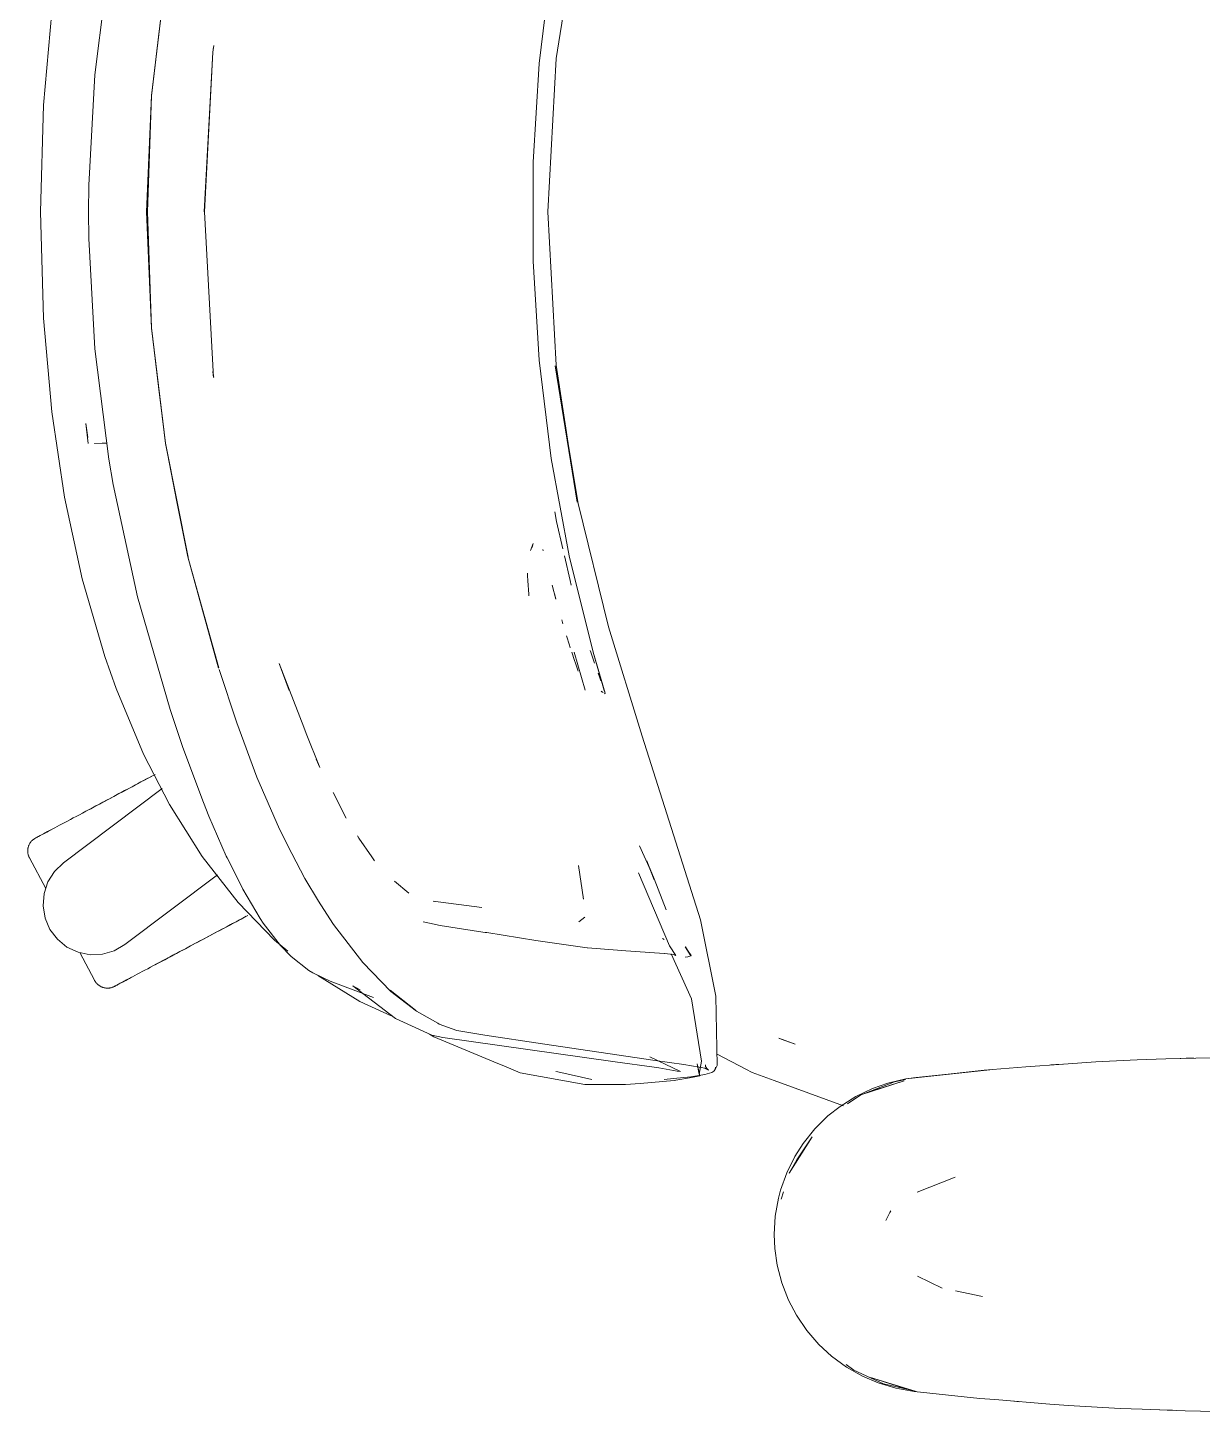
# Model space of a CAD drawing. Header units: millimetres. Extents: x 79795 to 317870, y -36033 to 97293.
# Drawn here: x 198849.5 to 199171, y 12505.4 to 12884.1 of the extents above; entities that cross this region are included whole.
import ezdxf

# ---------------------------------------------------------------- set-up
doc = ezdxf.new("R2010")
doc.units = ezdxf.units.MM
doc.header["$MEASUREMENT"] = 0
doc.layers.add('G-IMPT', color=8, linetype='CONTINUOUS', lineweight=9)
doc.layers.add('I-FURN', color=8, linetype='CONTINUOUS', lineweight=9)

msp = doc.modelspace()

# ---------------------------------------------------------------- linework, layer by layer
at = {"layer": 'G-IMPT'}
for p, q in [((199000.14, 12913.64), (198994.15, 12875.72)), ((198867.83, 12871.25), (198871.65, 12901.42)), ((198992.75, 12901.29), (198989.45, 12874.37)), ((198883.36, 12865.55), (198887.18, 12897.15)), ((198883.4, 12865.51), (198887.18, 12897.07)), ((198887.18, 12897.07), (198885.24, 12881.59)), ((198856.09, 12888.45), (198853.83, 12862.88)), ((198883.4, 12865.51), (198885.24, 12881.59)), ((198900.12, 12877.46), (198900.38, 12879.24)), ((198900.12, 12877.46), (198900.36, 12878.77)), ((198900.4, 12879.01), (198900.36, 12878.77)), ((198897.8, 12833.74), (198900.12, 12877.46)), ((198897.85, 12833.74), (198900.12, 12877.46)), ((198987.8, 12847.3), (198989.45, 12874.37)), ((198994.15, 12875.72), (198991.79, 12833.74)), ((198866.22, 12841.05), (198867.83, 12871.25)), ((198853.83, 12862.88), (198852.98, 12833.74)), ((198883.36, 12865.55), (198882.02, 12833.74)), ((198883.4, 12865.51), (198882.25, 12833.74)), ((198882.72, 12850.62), (198883.4, 12865.51)), ((198882.72, 12850.62), (198882.25, 12833.74)), ((198987.8, 12847.3), (198987.8, 12820.18)), ((198866.22, 12841.05), (198866.12, 12833.74)), ((198852.98, 12833.74), (198853.83, 12804.6)), ((198866.22, 12826.42), (198866.12, 12833.74)), ((198882.02, 12833.74), (198883.36, 12801.92)), ((198883.4, 12801.96), (198882.25, 12833.74)), ((198882.72, 12816.85), (198882.25, 12833.74)), ((198897.85, 12833.74), (198900.35, 12788.4)), ((198994.15, 12791.75), (198991.79, 12833.74)), ((198866.22, 12826.42), (198867.83, 12796.22)), ((198987.8, 12820.18), (198989.45, 12793.11)), ((198883.4, 12801.96), (198882.72, 12816.85)), ((198853.83, 12804.6), (198856.09, 12779.02)), ((198883.36, 12801.92), (198887.18, 12770.33)), ((198885.24, 12785.88), (198883.4, 12801.96)), ((198883.4, 12801.96), (198887.18, 12770.41)), ((198867.83, 12796.22), (198871.65, 12766.05)), ((198992.75, 12766.19), (198989.45, 12793.11)), ((199000.14, 12753.84), (198993.88, 12791.58)), ((198993.88, 12791.58), (198999.88, 12754.21)), ((198994.15, 12791.75), (198999.88, 12754.21)), ((198900.35, 12788.4), (198900.12, 12790.01)), ((198900.12, 12790.01), (198900.36, 12788.7)), ((198900.4, 12788.46), (198900.36, 12788.7)), ((198885.24, 12785.88), (198887.18, 12770.41)), ((198856.09, 12779.02), (198859.59, 12755.61)), ((198866, 12770.32), (198865.35, 12775.74)), ((198865.92, 12771.97), (198865.35, 12775.74)), ((198867.76, 12770.29), (198869.85, 12770.37)), ((198867.76, 12770.29), (198867.87, 12770.29)), ((198871.1, 12770.41), (198869.85, 12770.37)), ((198887.18, 12770.41), (198890.28, 12754.3)), ((198887.18, 12770.41), (198893.4, 12739.16)), ((198893.4, 12739.16), (198887.18, 12770.33)), ((198871.65, 12766.05), (198872.83, 12759.13)), ((198997.68, 12739.52), (198992.75, 12766.19)), ((198872.83, 12759.13), (198879.5, 12728.34)), ((198864.4, 12733.24), (198859.59, 12755.61)), ((198893.35, 12739.28), (198890.28, 12754.3)), ((199008.45, 12720.15), (199000.14, 12753.84)), ((198993.73, 12751.56), (198994.2, 12748.93)), ((198994.2, 12748.93), (198995.9, 12741.51)), ((198987.79, 12742.92), (198987.11, 12740.98)), ((198987.79, 12742.92), (198987.58, 12741.88)), ((198898.01, 12722.03), (198893.35, 12739.28)), ((198893.35, 12739.28), (198901.78, 12708.87)), ((198893.35, 12739.28), (198901.74, 12708.78)), ((198990.46, 12741.32), (198990.6, 12740.91)), ((198996.36, 12739.53), (198997.91, 12732.78)), ((198997.68, 12739.52), (199004.23, 12713.2)), ((198986.25, 12734.83), (198986.26, 12734.13)), ((198986.36, 12732.76), (198986.26, 12734.13)), ((198870.57, 12712), (198864.4, 12733.24)), ((198986.36, 12732.76), (198986.63, 12729.05)), ((198994.05, 12727.7), (198993.06, 12731.56)), ((198997.91, 12732.78), (198998.25, 12731.5)), ((198888.44, 12697.51), (198879.5, 12728.34)), ((198986.63, 12729.05), (198986.67, 12728.57)), ((198994.05, 12727.7), (198993.66, 12729.23)), ((198898.01, 12722.03), (198901.78, 12708.87)), ((198995.97, 12720.91), (198995.63, 12722.03)), ((199008.45, 12720.15), (199017.64, 12690.18)), ((198997.74, 12715.12), (198996.96, 12717.62)), ((198997.99, 12714.34), (198997.74, 12715.12)), ((198873.65, 12703.26), (198870.57, 12712)), ((198999.14, 12710.9), (198998.37, 12713.21)), ((198999.03, 12713.21), (199002.07, 12702.78)), ((199003.6, 12713.2), (199003.45, 12713.66)), ((199003.6, 12713.2), (199004.33, 12710.98)), ((199004.23, 12713.2), (199007.49, 12701.98)), ((199004.23, 12713.2), (199007.29, 12702.67)), ((199004.23, 12713.2), (199007.34, 12702.38)), ((198906.75, 12693.86), (198901.86, 12708.43)), ((198918.34, 12710.12), (198921.06, 12702.69)), ((198918.34, 12710.12), (198925.05, 12692.67)), ((198999.14, 12710.9), (198999.39, 12710.18)), ((199000.16, 12708.02), (198999.39, 12710.18)), ((199004.62, 12710.17), (199004.33, 12710.98)), ((199005.6, 12707.42), (199005.95, 12706.45)), ((199005.95, 12706.45), (199006.35, 12705.38)), ((198873.65, 12703.26), (198881.17, 12685.29)), ((199006.4, 12702.52), (199007.02, 12702.13)), ((199006.4, 12702.52), (199006.62, 12702.37)), ((199007.29, 12702.67), (199007.34, 12702.38)), ((199007.49, 12701.98), (199007.36, 12701.74)), ((198888.44, 12697.51), (198889.63, 12693.91)), ((198891.98, 12687.09), (198889.63, 12693.91)), ((198906.75, 12693.86), (198912.2, 12678.98)), ((198925.05, 12692.67), (198925.71, 12690.95)), ((198925.71, 12690.95), (198929.44, 12681.62)), ((199017.64, 12690.18), (199033.63, 12639.93)), ((198881.17, 12685.29), (198888.26, 12671.51)), ((198891.98, 12687.09), (198897.58, 12672.01)), ((198929.44, 12681.62), (198928.44, 12683.86)), ((198912.2, 12678.98), (198918.38, 12664.76)), ((198936.61, 12667.78), (198933.07, 12674.75)), ((198888.26, 12671.51), (198897.23, 12657.22)), ((198899.06, 12668.33), (198897.58, 12672.01)), ((198903.83, 12657.38), (198899.06, 12668.33)), ((198921.77, 12658.03), (198918.38, 12664.76)), ((198940.14, 12662.31), (198939.75, 12662.89)), ((198943.63, 12657.18), (198940.14, 12662.31)), ((199019.92, 12653.5), (199016.88, 12660.21)), ((198897.23, 12657.22), (198907.04, 12644.62)), ((198903.83, 12657.38), (198904.05, 12656.93)), ((198908.05, 12648.92), (198904.05, 12656.93)), ((198921.77, 12658.03), (198925.34, 12651.24)), ((198943.63, 12657.18), (198944.38, 12656.07)), ((199001.6, 12645.59), (199000.2, 12654.75)), ((199020.95, 12650.91), (199018.93, 12656.03)), ((199020.95, 12651.12), (199018.93, 12656.02)), ((199018.93, 12656.02), (199020.95, 12650.91)), ((198929.11, 12645.01), (198925.34, 12651.24)), ((199025.09, 12632.78), (199016.65, 12652.76)), ((199020.95, 12651.12), (199024.2, 12642.65)), ((198908.05, 12648.92), (198908.35, 12648.32)), ((198908.35, 12648.32), (198913.09, 12640.32)), ((198949.91, 12650.54), (198953.81, 12647.21)), ((198917, 12634.32), (198907.04, 12644.62)), ((198929.11, 12645.01), (198932.99, 12638.92)), ((198973.76, 12643.26), (198960.41, 12645.04)), ((198960.41, 12645.04), (198960.88, 12644.9)), ((199001.6, 12645.59), (199001.55, 12645.94)), ((198913.95, 12639.03), (198913.09, 12640.32)), ((199001.95, 12640.64), (199000.31, 12639.36)), ((199037.82, 12618.98), (199033.63, 12639.93)), ((198918.67, 12632.9), (198913.95, 12639.03)), ((198932.99, 12638.92), (198933.16, 12638.66)), ((198941.18, 12628.22), (198933.16, 12638.66)), ((198957.72, 12639.34), (198959.89, 12638.88)), ((198959.89, 12638.88), (198961.87, 12638.46)), ((198962.34, 12638.39), (198961.87, 12638.46)), ((198974.06, 12636.58), (198962.34, 12638.39)), ((198974.06, 12636.58), (198974.67, 12636.49)), ((198975.18, 12636.41), (198974.67, 12636.49)), ((198988.54, 12634.29), (198975.18, 12636.41)), ((198917, 12634.32), (198920.67, 12631.32)), ((198921.56, 12629.88), (198918.67, 12632.9)), ((198988.54, 12634.29), (199002.61, 12632.26)), ((199002.69, 12632.25), (199002.61, 12632.26)), ((199002.69, 12632.25), (199010.93, 12631.63)), ((199023.63, 12634.5), (199023.2, 12634.77)), ((199026.85, 12630.11), (199025.09, 12632.78)), ((199031.05, 12630.11), (199029.46, 12632.57)), ((199029.46, 12632.57), (199030.99, 12630.09)), ((199030.99, 12630.09), (199029.5, 12632.56)), ((198926.42, 12626.02), (198921.56, 12629.88)), ((198941.18, 12628.22), (198948.91, 12620.32)), ((199010.93, 12631.63), (199011.92, 12631.56)), ((199011.92, 12631.56), (199019.78, 12631)), ((199019.78, 12631), (199023.65, 12630.7)), ((199023.73, 12630.7), (199023.65, 12630.7)), ((199023.73, 12630.7), (199026.11, 12630.4)), ((199031.19, 12618.28), (199025.58, 12630.63)), ((199026.13, 12630.4), (199026.11, 12630.4)), ((199026.13, 12630.4), (199026.85, 12630.11)), ((199029.44, 12629.73), (199030.12, 12629.81)), ((199030.12, 12629.81), (199030.99, 12630.09)), ((199031.05, 12630.11), (199030.99, 12630.09)), ((198926.42, 12626.02), (198927.56, 12625.4)), ((198927.56, 12625.4), (198930, 12624.23)), ((198940.37, 12617.59), (198928.92, 12624.71)), ((198930, 12624.23), (198932.23, 12623.16)), ((198944.13, 12618.65), (198932.23, 12623.16)), ((198938.48, 12621.88), (198940.51, 12620.72)), ((198938.48, 12621.88), (198950.18, 12612.94)), ((198948.71, 12620.63), (198955.65, 12615.23)), ((198948.71, 12620.63), (198952.28, 12617.82)), ((198948.99, 12613.61), (198940.37, 12617.59)), ((198955.88, 12614.9), (198948.91, 12620.32)), ((198955.65, 12615.23), (198952.28, 12617.82)), ((199031.19, 12618.28), (199033.91, 12601.23)), ((199037.82, 12618.98), (199038.21, 12600)), ((198956.7, 12609.9), (198950.18, 12612.94)), ((198955.88, 12614.9), (198961.72, 12611.62)), ((198956.7, 12609.9), (198960.07, 12608.33)), ((198961.72, 12611.62), (198962.14, 12611.4)), ((198966.93, 12609.65), (198962.14, 12611.4)), ((198966.93, 12609.65), (198974.6, 12608.35)), ((198959.46, 12608.62), (198960.63, 12607.85)), ((198963.06, 12607.69), (198960.07, 12608.33)), ((198960.63, 12607.85), (198977.08, 12601.05)), ((199010.28, 12601.01), (198963.06, 12607.69)), ((198990.37, 12605.95), (198974.6, 12608.35)), ((199021.24, 12601.4), (198990.37, 12605.95)), ((199055.08, 12607.52), (199059.54, 12605.89)), ((199055.08, 12607.52), (199055.66, 12607.26)), ((199059.54, 12605.89), (199055.66, 12607.26)), ((199028.12, 12598.38), (199019.72, 12602.37)), ((199038.14, 12603.18), (199046.04, 12599.04)), ((199153.12, 12601.55), (199141.81, 12601.01)), ((199153.12, 12601.55), (199161, 12601.85)), ((199173.31, 12602.14), (199161, 12601.85)), ((199164.87, 12601.93), (199166.53, 12602.01)), ((199166.53, 12602.01), (199168.61, 12602.01)), ((198977.08, 12601.05), (198980.44, 12599.66)), ((198984.3, 12598.06), (198980.44, 12599.66)), ((199002, 12594.83), (198984.3, 12598.06)), ((198994.55, 12598.28), (198993.98, 12598.43)), ((199003.86, 12596.24), (198994.55, 12598.28)), ((199010.28, 12601.01), (199020.94, 12599.57)), ((199022.24, 12599.36), (199020.94, 12599.57)), ((199029.09, 12600.29), (199021.24, 12601.4)), ((199022.24, 12599.36), (199027.26, 12598.52)), ((199028.12, 12598.38), (199027.26, 12598.52)), ((199035.36, 12599.18), (199029.09, 12600.29)), ((199032.73, 12600.52), (199033.22, 12597.65)), ((199032.73, 12600.52), (199033.46, 12597.24)), ((199033.22, 12597.65), (199033.91, 12601.23)), ((199034.74, 12599.35), (199035.36, 12599.18)), ((199034.74, 12599.35), (199035.84, 12598.79)), ((199036.69, 12598.14), (199034.83, 12597.59)), ((199034.94, 12600.22), (199035.01, 12599.73)), ((199035.34, 12599.18), (199035.01, 12599.73)), ((199035.34, 12599.18), (199035.84, 12598.79)), ((199036.69, 12598.14), (199037.23, 12598.46)), ((199037.23, 12598.46), (199037.6, 12598.96)), ((199038.21, 12600), (199037.6, 12598.96)), ((199037.73, 12599.58), (199037.6, 12598.96)), ((199037.6, 12598.96), (199037.62, 12599.03)), ((199037.73, 12599.58), (199037.62, 12599.03)), ((199046.04, 12599.04), (199047.8, 12598.12)), ((199053.78, 12595.93), (199047.8, 12598.12)), ((199089.82, 12596.39), (199112.78, 12598.84)), ((199089.82, 12596.39), (199111.26, 12598.74)), ((199112.78, 12598.84), (199092.64, 12596.72)), ((199111.26, 12598.74), (199122.65, 12599.72)), ((199132.94, 12600.45), (199122.65, 12599.72)), ((199130.9, 12600.32), (199129.48, 12600.18)), ((199130.9, 12600.32), (199132.8, 12600.41)), ((199132.94, 12600.45), (199141.81, 12601.01)), ((199002, 12594.83), (199008.96, 12594.8)), ((199008.96, 12594.8), (199013.13, 12594.8)), ((199017.09, 12595.14), (199013.13, 12594.8)), ((199026.42, 12595.95), (199017.09, 12595.14)), ((199026.25, 12596.46), (199023.66, 12596.25)), ((199030.93, 12596.98), (199026.25, 12596.46)), ((199026.42, 12595.95), (199026.88, 12595.99)), ((199026.88, 12595.99), (199031.13, 12596.8)), ((199031.55, 12597.06), (199030.93, 12596.98)), ((199031.13, 12596.8), (199033.46, 12597.24)), ((199031.55, 12597.06), (199034.83, 12597.59)), ((199072.72, 12588.98), (199053.78, 12595.93)), ((199077.47, 12591.99), (199089.32, 12595.8)), ((199086.69, 12595.59), (199078.51, 12592.39)), ((199080.18, 12592.89), (199089.32, 12595.8)), ((199080.73, 12593.78), (199084.86, 12595.23)), ((199089.82, 12596.39), (199084.86, 12595.23)), ((199089.74, 12596.17), (199086.69, 12595.59)), ((199089.82, 12596.39), (199092.64, 12596.72)), ((199076.15, 12591.59), (199071.82, 12588.86)), ((199077.47, 12591.99), (199073.89, 12589.56)), ((199076.15, 12591.59), (199080.73, 12593.78)), ((199077.47, 12591.99), (199080.18, 12592.89)), ((199068.51, 12586.24), (199071.82, 12588.86)), ((199064.91, 12582.69), (199061.72, 12578.72)), ((199064.91, 12582.69), (199068.51, 12586.24)), ((199057.86, 12570.56), (199064.18, 12580.51)), ((199060.02, 12574.24), (199064.18, 12580.51)), ((199057.21, 12570.66), (199059.45, 12575.17)), ((199059.45, 12575.17), (199061.72, 12578.72)), ((199057.86, 12570.56), (199060.02, 12574.24)), ((199057.21, 12570.66), (199055.5, 12565.89)), ((199103.34, 12569.49), (199092.91, 12565.34)), ((199054.06, 12558.81), (199054.94, 12563.76)), ((199054.94, 12563.76), (199055.5, 12565.89)), ((199056.3, 12565.45), (199055.68, 12563.42)), ((199085.39, 12559.82), (199085.69, 12560.27)), ((199053.76, 12553.77), (199054.06, 12558.81)), ((199084.37, 12557.6), (199085.39, 12559.82)), ((199053.76, 12553.77), (199053.93, 12549.92)), ((199054.58, 12545.41), (199053.93, 12549.92)), ((199054.58, 12545.41), (199055.84, 12540.54)), ((199093.01, 12542.39), (199099.79, 12539.12)), ((199057.67, 12535.83), (199055.84, 12540.54)), ((199110.84, 12536.79), (199103.41, 12538.36)), ((199059.86, 12531.67), (199057.67, 12535.83)), ((199059.86, 12531.67), (199062.7, 12527.5)), ((199062.7, 12527.5), (199066.02, 12523.66)), ((199069.45, 12520.5), (199066.02, 12523.66)), ((199069.45, 12520.5), (199073.54, 12517.5)), ((199073.5, 12518.19), (199075.6, 12516.6)), ((199077.98, 12514.99), (199073.54, 12517.5)), ((199083.67, 12512.86), (199075.6, 12516.6)), ((199077.98, 12514.99), (199082.22, 12513.18)), ((199092.64, 12510.82), (199080.18, 12514.65)), ((199080.18, 12514.65), (199089.32, 12511.74)), ((199082.22, 12513.18), (199087.08, 12511.71)), ((199083.67, 12512.86), (199092.07, 12510.95)), ((199092.12, 12510.82), (199087.08, 12511.71)), ((199092.64, 12510.82), (199089.32, 12511.74)), ((199110.05, 12508.91), (199092.12, 12510.82)), ((199114.18, 12508.57), (199110.05, 12508.91)), ((199129.24, 12507.32), (199114.18, 12508.57)), ((199121.05, 12507.97), (199119.38, 12508.14)), ((199129.24, 12507.32), (199134.33, 12506.99)), ((199134.33, 12506.99), (199148.46, 12506.18)), ((199154.49, 12505.93), (199148.46, 12506.18)), ((199154.49, 12505.93), (199166.25, 12505.54)), ((199159.37, 12505.79), (199161.31, 12505.68)), ((199161.31, 12505.68), (199162.81, 12505.66)), ((199174.67, 12505.37), (199166.25, 12505.54))]:
    msp.add_line(p, q, dxfattribs=at)
at = {"layer": 'I-FURN'}
for p, q in [((198880.03, 12677.42), (198879.03, 12676.88)), ((198879.49, 12677.13), (198880.49, 12677.66)), ((198881.03, 12677.94), (198880.03, 12677.42)), ((198880.49, 12677.66), (198881.48, 12678.19)), ((198882.01, 12678.47), (198881.03, 12677.94)), ((198881.48, 12678.19), (198882.46, 12678.71)), ((198882.99, 12678.99), (198882.01, 12678.47)), ((198882.46, 12678.71), (198883.44, 12679.23)), ((198883.96, 12679.5), (198882.99, 12678.99)), ((198883.44, 12679.23), (198884.4, 12679.74)), ((198859.26, 12655.49), (198886.33, 12675.88)), ((198873.02, 12673.69), (198872.03, 12673.16)), ((198872.48, 12673.4), (198873.47, 12673.93)), ((198874.01, 12674.22), (198873.02, 12673.69)), ((198873.47, 12673.93), (198874.47, 12674.46)), ((198875.02, 12674.75), (198874.01, 12674.22)), ((198874.47, 12674.46), (198875.48, 12674.99)), ((198876.02, 12675.28), (198875.02, 12674.75)), ((198875.48, 12674.99), (198876.48, 12675.53)), ((198877.02, 12675.82), (198876.02, 12675.28)), ((198876.48, 12675.53), (198877.49, 12676.06)), ((198878.03, 12676.35), (198877.02, 12675.82)), ((198877.49, 12676.06), (198878.49, 12676.6)), ((198879.03, 12676.88), (198878.03, 12676.35)), ((198878.49, 12676.6), (198879.49, 12677.13)), ((198866.29, 12670.11), (198865.39, 12669.63)), ((198865.8, 12669.85), (198866.72, 12670.33)), ((198867.22, 12670.6), (198866.29, 12670.11)), ((198866.72, 12670.33), (198867.64, 12670.83)), ((198868.15, 12671.1), (198867.22, 12670.6)), ((198867.64, 12670.83), (198868.59, 12671.33)), ((198869.1, 12671.6), (198868.15, 12671.1)), ((198868.59, 12671.33), (198869.55, 12671.84)), ((198870.07, 12672.12), (198869.1, 12671.6)), ((198869.55, 12671.84), (198870.52, 12672.35)), ((198871.04, 12672.64), (198870.07, 12672.12)), ((198870.52, 12672.35), (198871.49, 12672.88)), ((198872.03, 12673.16), (198871.04, 12672.64)), ((198871.49, 12672.88), (198872.48, 12673.4)), ((198858.91, 12666.19), (198858.22, 12665.82)), ((198859.63, 12666.57), (198858.91, 12666.19)), ((198860.38, 12666.97), (198859.63, 12666.57)), ((198861.16, 12667.38), (198860.38, 12666.97)), ((198861.96, 12667.81), (198861.16, 12667.38)), ((198862.78, 12668.24), (198861.96, 12667.81)), ((198863.63, 12668.69), (198862.78, 12668.24)), ((198864.5, 12669.16), (198863.63, 12668.69)), ((198865.39, 12669.63), (198864.5, 12669.16)), ((198851.17, 12662.03), (198851.3, 12662.12)), ((198851.3, 12662.12), (198851.44, 12662.21)), ((198851.44, 12662.21), (198851.58, 12662.29)), ((198851.58, 12662.29), (198851.62, 12662.31)), ((198851.66, 12662.33), (198851.62, 12662.31)), ((198851.62, 12662.31), (198851.64, 12662.32)), ((198851.62, 12662.31), (198851.62, 12662.31)), ((198851.64, 12662.32), (198851.7, 12662.35)), ((198851.75, 12662.38), (198851.66, 12662.33)), ((198851.7, 12662.35), (198851.8, 12662.4)), ((198851.87, 12662.44), (198851.75, 12662.38)), ((198851.8, 12662.4), (198851.94, 12662.48)), ((198852.03, 12662.53), (198851.87, 12662.44)), ((198851.94, 12662.48), (198852.12, 12662.57)), ((198852.23, 12662.63), (198852.03, 12662.53)), ((198852.12, 12662.57), (198852.34, 12662.69)), ((198852.47, 12662.76), (198852.23, 12662.63)), ((198852.34, 12662.69), (198852.6, 12662.83)), ((198852.75, 12662.91), (198852.47, 12662.76)), ((198852.6, 12662.83), (198852.89, 12662.98)), ((198853.07, 12663.08), (198852.75, 12662.91)), ((198852.89, 12662.98), (198853.23, 12663.16)), ((198853.42, 12663.27), (198853.07, 12663.08)), ((198853.23, 12663.16), (198853.6, 12663.36)), ((198853.82, 12663.48), (198853.42, 12663.27)), ((198853.6, 12663.36), (198854.01, 12663.58)), ((198854.25, 12663.71), (198853.82, 12663.48)), ((198854.01, 12663.58), (198854.46, 12663.82)), ((198854.71, 12663.95), (198854.25, 12663.71)), ((198854.46, 12663.82), (198854.94, 12664.07)), ((198855.21, 12664.22), (198854.71, 12663.95)), ((198854.94, 12664.07), (198855.46, 12664.35)), ((198855.75, 12664.5), (198855.21, 12664.22)), ((198855.46, 12664.35), (198856.01, 12664.64)), ((198856.32, 12664.81), (198855.75, 12664.5)), ((198856.01, 12664.64), (198856.59, 12664.95)), ((198856.92, 12665.13), (198856.32, 12664.81)), ((198857.55, 12665.46), (198856.92, 12665.13)), ((198858.22, 12665.82), (198857.55, 12665.46)), ((198849.48, 12658.87), (198849.49, 12659.03)), ((198849.48, 12658.71), (198849.48, 12658.87)), ((198849.48, 12658.55), (198849.48, 12658.71)), ((198849.49, 12658.39), (198849.48, 12658.55)), ((198849.49, 12659.03), (198849.5, 12659.2)), ((198849.51, 12658.23), (198849.49, 12658.39)), ((198849.5, 12659.2), (198849.52, 12659.36)), ((198849.52, 12659.36), (198849.55, 12659.51)), ((198849.55, 12659.51), (198849.59, 12659.67)), ((198849.59, 12659.67), (198849.63, 12659.83)), ((198849.63, 12659.83), (198849.67, 12659.98)), ((198849.67, 12659.98), (198849.72, 12660.13)), ((198849.72, 12660.13), (198849.78, 12660.28)), ((198849.78, 12660.28), (198849.85, 12660.43)), ((198849.85, 12660.43), (198849.92, 12660.58)), ((198849.92, 12660.58), (198849.99, 12660.72)), ((198849.99, 12660.72), (198850.08, 12660.86)), ((198850.08, 12660.86), (198850.16, 12660.99)), ((198850.16, 12660.99), (198850.25, 12661.13)), ((198850.25, 12661.13), (198850.35, 12661.25)), ((198850.35, 12661.25), (198850.46, 12661.38)), ((198850.46, 12661.38), (198850.56, 12661.5)), ((198850.56, 12661.5), (198850.68, 12661.61)), ((198850.68, 12661.61), (198850.79, 12661.73)), ((198850.79, 12661.73), (198850.91, 12661.83)), ((198850.91, 12661.83), (198851.04, 12661.93)), ((198851.04, 12661.93), (198851.17, 12662.03)), ((198849.54, 12658.07), (198849.51, 12658.23)), ((198849.57, 12657.91), (198849.54, 12658.07)), ((198849.6, 12657.76), (198849.57, 12657.91)), ((198849.64, 12657.6), (198849.6, 12657.76)), ((198849.69, 12657.45), (198849.64, 12657.6)), ((198849.75, 12657.3), (198849.69, 12657.45)), ((198849.81, 12657.15), (198849.75, 12657.3)), ((198849.88, 12657), (198849.81, 12657.15)), ((198849.95, 12656.86), (198849.88, 12657)), ((198849.95, 12656.86), (198854.42, 12648.45)), ((198856.83, 12653.15), (198859.26, 12655.49)), ((198855.03, 12650.29), (198856.83, 12653.15)), ((198901.42, 12652.21), (198876.11, 12633.14)), ((198853.7, 12643.73), (198853.97, 12647.09)), ((198853.97, 12647.09), (198855.03, 12650.29)), ((198854.25, 12640.4), (198853.7, 12643.73)), ((198855.58, 12637.3), (198854.25, 12640.4)), ((198906.51, 12639.4), (198905.56, 12638.89)), ((198906, 12639.12), (198906.95, 12639.63)), ((198907.46, 12639.9), (198906.51, 12639.4)), ((198906.95, 12639.63), (198907.89, 12640.13)), ((198908.39, 12640.39), (198907.46, 12639.9)), ((198907.89, 12640.13), (198908.81, 12640.62)), ((198909.3, 12640.88), (198908.39, 12640.39)), ((198908.81, 12640.62), (198909.72, 12641.1)), ((198857.61, 12634.6), (198855.58, 12637.3)), ((198899.63, 12635.73), (198898.62, 12635.2)), ((198899.08, 12635.45), (198900.09, 12635.98)), ((198900.63, 12636.27), (198899.63, 12635.73)), ((198900.09, 12635.98), (198901.09, 12636.51)), ((198901.63, 12636.8), (198900.63, 12636.27)), ((198901.09, 12636.51), (198902.09, 12637.04)), ((198902.62, 12637.33), (198901.63, 12636.8)), ((198902.09, 12637.04), (198903.08, 12637.57)), ((198903.61, 12637.85), (198902.62, 12637.33)), ((198903.08, 12637.57), (198904.06, 12638.09)), ((198904.59, 12638.37), (198903.61, 12637.85)), ((198904.06, 12638.09), (198905.03, 12638.61)), ((198905.56, 12638.89), (198904.59, 12638.37)), ((198905.03, 12638.61), (198906, 12639.12)), ((198860.22, 12632.47), (198857.61, 12634.6)), ((198863.27, 12631.03), (198860.22, 12632.47)), ((198876.11, 12633.14), (198873.19, 12631.45)), ((198892.64, 12632.02), (198891.66, 12631.5)), ((198892.11, 12631.74), (198893.09, 12632.26)), ((198893.62, 12632.54), (198892.64, 12632.02)), ((198893.09, 12632.26), (198894.08, 12632.78)), ((198894.61, 12633.07), (198893.62, 12632.54)), ((198894.08, 12632.78), (198895.07, 12633.31)), ((198895.61, 12633.6), (198894.61, 12633.07)), ((198895.07, 12633.31), (198896.07, 12633.84)), ((198896.61, 12634.13), (198895.61, 12633.6)), ((198896.07, 12633.84), (198897.07, 12634.38)), ((198897.62, 12634.67), (198896.61, 12634.13)), ((198897.07, 12634.38), (198898.08, 12634.91)), ((198898.62, 12635.2), (198897.62, 12634.67)), ((198898.08, 12634.91), (198899.08, 12635.45)), ((198866.58, 12630.36), (198863.27, 12631.03)), ((198863.73, 12630.94), (198867.76, 12623.36)), ((198869.95, 12630.5), (198866.58, 12630.36)), ((198873.19, 12631.45), (198869.95, 12630.5)), ((198885.23, 12628.08), (198884.38, 12627.63)), ((198884.77, 12627.83), (198885.62, 12628.29)), ((198886.1, 12628.54), (198885.23, 12628.08)), ((198885.62, 12628.29), (198886.5, 12628.76)), ((198886.98, 12629.01), (198886.1, 12628.54)), ((198886.5, 12628.76), (198887.4, 12629.23)), ((198887.89, 12629.49), (198886.98, 12629.01)), ((198887.4, 12629.23), (198888.31, 12629.72)), ((198888.81, 12629.98), (198887.89, 12629.49)), ((198888.31, 12629.72), (198889.24, 12630.21)), ((198889.75, 12630.48), (198888.81, 12629.98)), ((198889.24, 12630.21), (198890.18, 12630.72)), ((198890.7, 12630.99), (198889.75, 12630.48)), ((198890.18, 12630.72), (198891.14, 12631.22)), ((198891.66, 12631.5), (198890.7, 12630.99)), ((198891.14, 12631.22), (198892.11, 12631.74)), ((198877.6, 12624.03), (198878.19, 12624.34)), ((198878.19, 12624.34), (198878.8, 12624.66)), ((198878.8, 12624.66), (198879.45, 12625.01)), ((198879.45, 12625.01), (198880.13, 12625.37)), ((198880.13, 12625.37), (198880.84, 12625.74)), ((198880.84, 12625.74), (198881.57, 12626.14)), ((198881.57, 12626.14), (198882.33, 12626.54)), ((198882.33, 12626.54), (198883.12, 12626.96)), ((198883.12, 12626.96), (198883.93, 12627.39)), ((198883.93, 12627.39), (198884.77, 12627.83)), ((198867.78, 12623.32), (198867.76, 12623.36)), ((198867.86, 12623.18), (198867.78, 12623.32)), ((198867.95, 12623.04), (198867.86, 12623.18)), ((198868.04, 12622.91), (198867.95, 12623.04)), ((198868.13, 12622.78), (198868.04, 12622.91)), ((198868.24, 12622.65), (198868.13, 12622.78)), ((198868.34, 12622.53), (198868.24, 12622.65)), ((198868.45, 12622.42), (198868.34, 12622.53)), ((198868.57, 12622.3), (198868.45, 12622.42)), ((198868.69, 12622.2), (198868.57, 12622.3)), ((198868.81, 12622.09), (198868.69, 12622.2)), ((198868.94, 12622), (198868.81, 12622.09)), ((198869.07, 12621.9), (198868.94, 12622)), ((198869.21, 12621.82), (198869.07, 12621.9)), ((198869.35, 12621.73), (198869.21, 12621.82)), ((198869.49, 12621.66), (198869.35, 12621.73)), ((198869.63, 12621.59), (198869.49, 12621.66)), ((198869.78, 12621.52), (198869.63, 12621.59)), ((198869.93, 12621.47), (198869.78, 12621.52)), ((198870.09, 12621.41), (198869.93, 12621.47)), ((198870.24, 12621.37), (198870.09, 12621.41)), ((198870.4, 12621.33), (198870.24, 12621.37)), ((198870.55, 12621.29), (198870.4, 12621.33)), ((198870.71, 12621.26), (198870.55, 12621.29)), ((198870.87, 12621.24), (198870.71, 12621.26)), ((198871.03, 12621.23), (198870.87, 12621.24)), ((198871.19, 12621.22), (198871.03, 12621.23)), ((198871.35, 12621.22), (198871.19, 12621.22)), ((198871.52, 12621.22), (198871.35, 12621.22)), ((198871.68, 12621.23), (198871.52, 12621.22)), ((198871.84, 12621.25), (198871.68, 12621.23)), ((198872, 12621.28), (198871.84, 12621.25)), ((198872.15, 12621.31), (198872, 12621.28)), ((198872.31, 12621.34), (198872.15, 12621.31)), ((198872.47, 12621.39), (198872.31, 12621.34)), ((198872.62, 12621.43), (198872.47, 12621.39)), ((198872.77, 12621.49), (198872.62, 12621.43)), ((198872.92, 12621.55), (198872.77, 12621.49)), ((198873.07, 12621.62), (198872.92, 12621.55)), ((198873.21, 12621.69), (198873.07, 12621.62)), ((198873.21, 12621.69), (198873.23, 12621.7)), ((198873.22, 12621.69), (198873.21, 12621.69)), ((198873.26, 12621.72), (198873.22, 12621.69)), ((198873.23, 12621.7), (198873.29, 12621.73)), ((198873.34, 12621.76), (198873.26, 12621.72)), ((198873.29, 12621.73), (198873.39, 12621.79)), ((198873.46, 12621.82), (198873.34, 12621.76)), ((198873.39, 12621.79), (198873.53, 12621.86)), ((198873.63, 12621.91), (198873.46, 12621.82)), ((198873.53, 12621.86), (198873.71, 12621.96)), ((198873.83, 12622.02), (198873.63, 12621.91)), ((198873.71, 12621.96), (198873.93, 12622.07)), ((198874.07, 12622.15), (198873.83, 12622.02)), ((198873.93, 12622.07), (198874.19, 12622.21)), ((198874.35, 12622.29), (198874.07, 12622.15)), ((198874.19, 12622.21), (198874.49, 12622.37)), ((198874.66, 12622.46), (198874.35, 12622.29)), ((198874.49, 12622.37), (198874.82, 12622.55)), ((198875.02, 12622.65), (198874.66, 12622.46)), ((198874.82, 12622.55), (198875.2, 12622.75)), ((198875.41, 12622.86), (198875.02, 12622.65)), ((198875.2, 12622.75), (198875.61, 12622.96)), ((198875.84, 12623.09), (198875.41, 12622.86)), ((198875.61, 12622.96), (198876.05, 12623.2)), ((198876.31, 12623.34), (198875.84, 12623.09)), ((198876.05, 12623.2), (198876.53, 12623.46)), ((198876.81, 12623.6), (198876.31, 12623.34)), ((198876.53, 12623.46), (198877.05, 12623.73)), ((198877.34, 12623.89), (198876.81, 12623.6)), ((198877.05, 12623.73), (198877.6, 12624.03)), ((198877.91, 12624.19), (198877.34, 12623.89))]:
    msp.add_line(p, q, dxfattribs=at)

doc.saveas('drawing.dxf')
